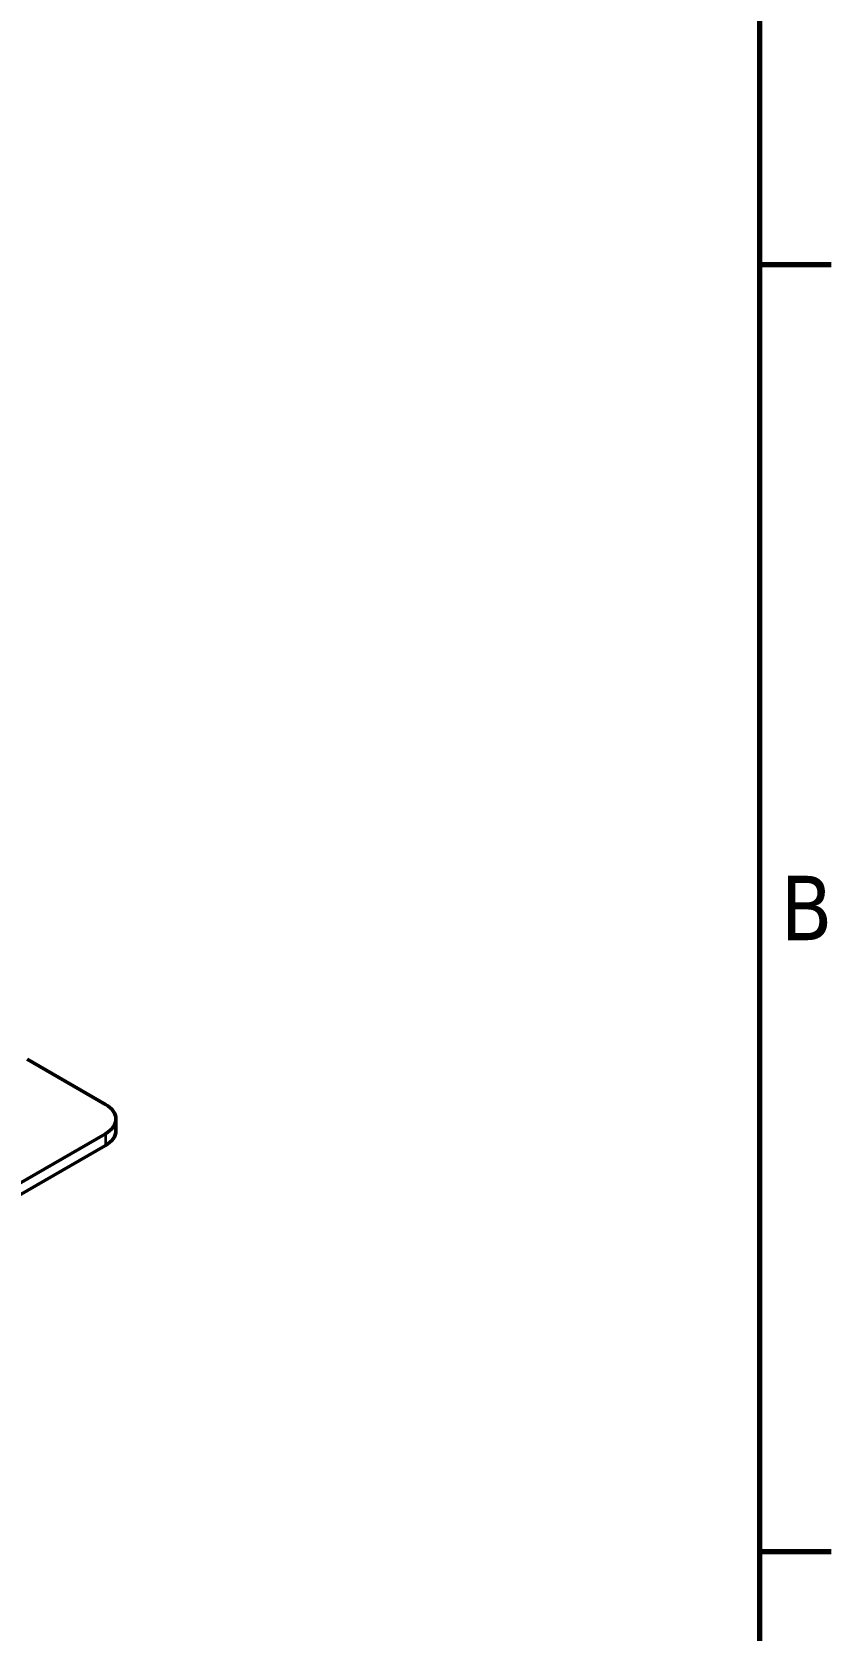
# Model space of a CAD drawing. Header units: millimetres. Extents: x 3324 to 4967, y 672 to 1683.
# Drawn here: x 4436.8 to 4525.7, y 1388.1 to 1565.8 of the extents above; entities that cross this region are included whole.
import ezdxf

# ---------------------------------------------------------------- set-up
doc = ezdxf.new("R2010")
doc.units = ezdxf.units.MM
doc.header["$LTSCALE"] = 1.8
for name, color, linetype, lineweight in [('경계(ISO)', 7, 'Continuous', 70), ('외형선(ISO)', 7, 'Continuous', 50), ('좁은 외형선(ISO)', 7, 'Continuous', 35)]:
    doc.layers.add(name, color=color, linetype=linetype, lineweight=lineweight)
doc.styles.add('주 텍스트 (ISO)', font='')
doc.styles.get('주 텍스트 (ISO)').set_extended_font_data('Tahoma')

# ---------------------------------------------------------------- blocks, each defined once
blk = doc.blocks.new('경계 Default Border')
at = {"layer": '경계(ISO)'}
for p, q in [((584, 350), (587.9, 350)), ((584, 280), (587.9, 280))]:
    blk.add_line(p, q, dxfattribs=at)
at = {"layer": '경계(ISO)', "flags": 128}
blk.add_lwpolyline([(10, 10), (10, 410), (584, 410), (584, 10), (10, 10)], dxfattribs=at)
at = {"layer": '경계(ISO)', "insert": (585.15, 313.25), "char_height": 3.5, "attachment_point": 7, "style": '주 텍스트 (ISO)'}
blk.add_mtext('B', dxfattribs=at)

msp = doc.modelspace()

# ---------------------------------------------------------------- linework, layer by layer
at = {"layer": '외형선(ISO)'}
for p, q in [((4436.239, 1451.606), (4444.936, 1446.584)), ((4446.108, 1444.951), (4446.108, 1443.645)), ((4351.598, 1389.43), (4444.936, 1443.318)), ((4351.598, 1388.123), (4444.936, 1442.012))]:
    msp.add_line(p, q, dxfattribs=at)
for centre, end_param in [((4442.108, 1444.951), 7.0685835), ((4442.108, 1443.645), 6.2831853)]:
    msp.add_ellipse(centre, major_axis=(4, 0), ratio=0.5773503, start_param=5.4977871, end_param=end_param, dxfattribs=at)
at = {"layer": '좁은 외형선(ISO)'}
msp.add_line((4444.936, 1443.318), (4444.936, 1442.012), dxfattribs=at)

# ---------------------------------------------------------------- block references
at = {"xscale": 2.044845, "yscale": 2.044845, "zscale": 2.044845}
msp.add_blockref('경계 Default Border', (3323.518, 824.295), dxfattribs=at)

doc.saveas('drawing.dxf')
